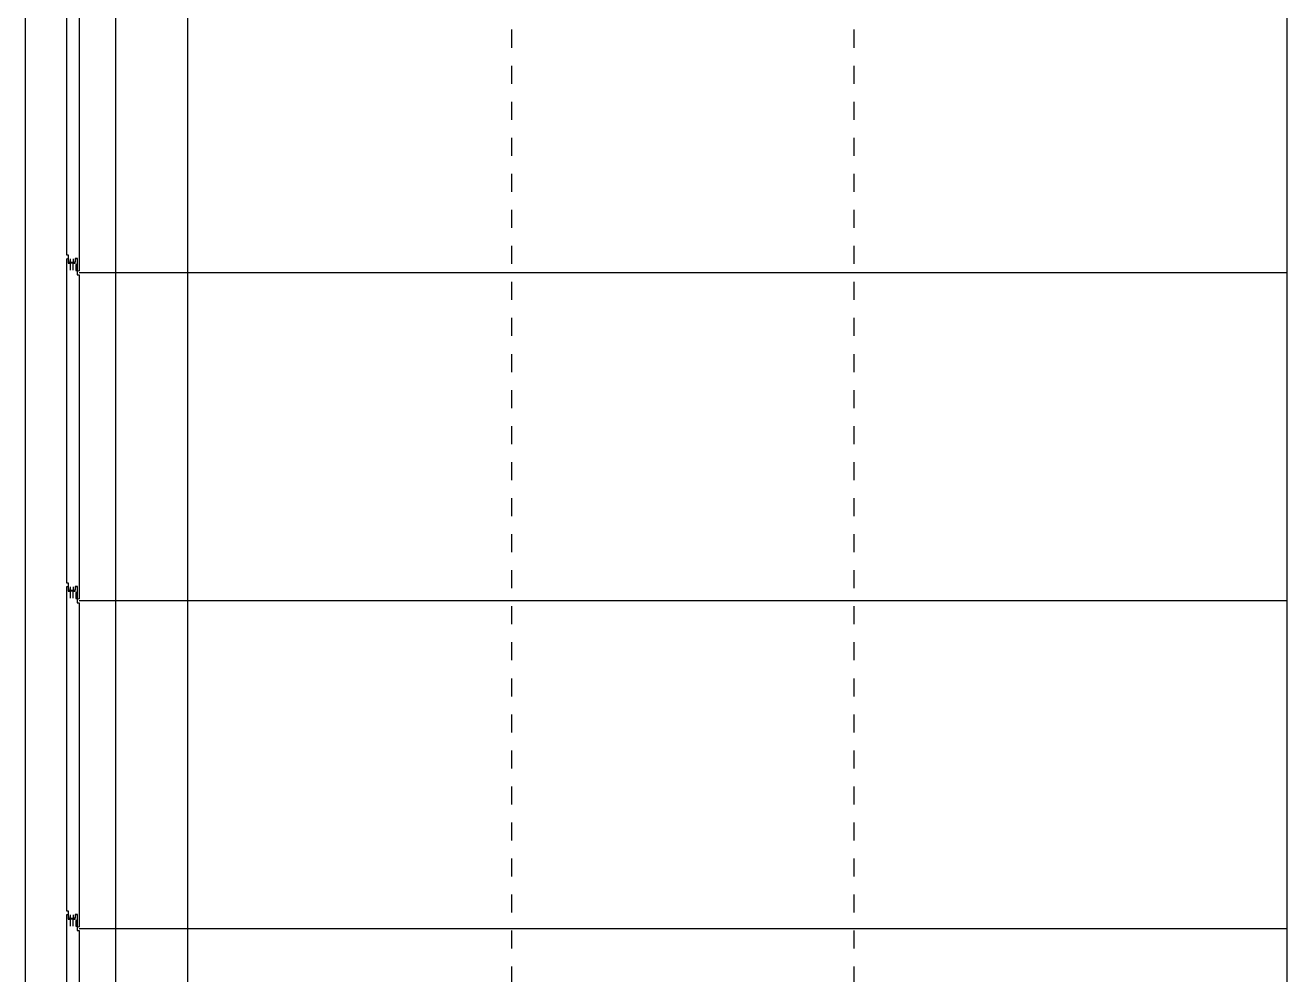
# Model space of a CAD drawing. Header units: millimetres. Extents: x -192235 to 515711, y 45168 to 947868.
# Drawn here: x 190350 to 193850, y 460027 to 462662 of the extents above; entities that cross this region are included whole.
import ezdxf

# ---------------------------------------------------------------- set-up
doc = ezdxf.new("R2010")
doc.units = ezdxf.units.MM
doc.header["$LTSCALE"] = 1000
doc.linetypes.add('TPH12-SEC-@20-1$0$DOTK1', pattern=[0.1, 0.05, -0.05])
for name, color, linetype in [('TPH12-SEC-@20-1$0$MEJI', 252, 'Continuous'), ('TPH12-SEC-@20-1$0$SIAGE1', 252, 'Continuous'), ('TPH12-SEC-@20-1$0$SIAGE2', 252, 'Continuous'), ('TPH12-SEC-@20-1$0$STEEL3', 252, 'Continuous'), ('TPH12-SEC-@20-1$0$SUGATA3', 252, 'Continuous'), ('TPH12-SEC-@20-1$0$SUGATAD', 252, 'TPH12-SEC-@20-1$0$DOTK1'), ('YFM1P-短$0$M-FOUN', 252, 'Continuous'), ('YFM1P-短$0$S-COL', 7, 'Continuous')]:
    doc.layers.add(name, color=color, linetype=linetype)

# ---------------------------------------------------------------- blocks, each defined once
blk = doc.blocks.new('TPH12-SEC-@20-1$0$$ISO-BL35900')
at = {"layer": 'TPH12-SEC-@20-1$0$SIAGE1'}
blk.add_lwpolyline([(-17, 917.4), (-17, 936.5, -0.414214), (-16.5, 937), (-11, 937), (-10.1, 948.2, -0.376614), (-8, 950, -0.414214), (-6, 948), (-6, 933.5, -0.414214), (-6.5, 933), (-10, 933), (-10, 917), (-6.5, 917, -0.414214), (-6, 916.5), (-6, 905), (-0.5, 905, -0.414214), (0, 904.5), (0, 7.5, -1), (-5, 7.5), (-5, 40), (-11, 40), (-11.7, 30.8, -0.391902), (-13.7, 29), (-13.8, 29, -0.414214), (-15.8, 31), (-15.8, 39.1)], format="xyb", dxfattribs=at)
at = {"layer": 'TPH12-SEC-@20-1$0$SIAGE2'}
for p, q in [((-16.5, 937), (-25.5, 937)), ((-13.8, 29), (-27, 29))]:
    blk.add_line(p, q, dxfattribs=at)
at = {"layer": 'TPH12-SEC-@20-1$0$SIAGE2', "color": 7}
blk.add_lwpolyline([(-25, 39.1), (-25, 31, -0.414214), (-27, 29), (-27.2, 29, -0.383541), (-29.2, 30.8), (-30, 38.7), (-30, 49), (-34.5, 49, -0.414214), (-35, 49.5), (-35, 948, -1), (-31, 948), (-31, 937), (-25.5, 937, -0.414214), (-25, 936.5), (-25, 917.4)], format="xyb", dxfattribs=at)
blk = doc.blocks.new('TPH12-SEC-@20-1')
at = {"layer": 'TPH12-SEC-@20-1$0$MEJI'}
for p, q in [((193850, 461975), (190500, 461975)), ((193850, 461065), (190500, 461065)), ((193850, 460155), (190500, 460155))]:
    blk.add_line(p, q, dxfattribs=at)
at = {"layer": 'TPH12-SEC-@20-1$0$STEEL3'}
blk.add_line((190350, 463725), (190350, 455950), dxfattribs=at)
at = {"layer": 'TPH12-SEC-@20-1$0$SUGATA3'}
for p, q in [((193850, 479275), (193850, 453100)), ((190600, 465500), (190600, 453100)), ((190800, 465500), (190800, 453100))]:
    blk.add_line(p, q, dxfattribs=at)
at = {"layer": 'TPH12-SEC-@20-1$0$SUGATAD'}
for p, q in [((191700, 453100), (191700, 477445)), ((192650, 453100), (192650, 475625))]:
    blk.add_line(p, q, dxfattribs=at)
at = {"layer": 'TPH12-SEC-@20-1$0$SIAGE1'}
for p in [(190500, 461975), (190500, 461065), (190500, 460155), (190500, 459245)]:
    blk.add_blockref('TPH12-SEC-@20-1$0$$ISO-BL35900', p, dxfattribs=at)
blk = doc.blocks.new('YFM1P-短$0$剖面元素_3761_4', base_point=(73786.37, -4309.23))
at = {"layer": 'YFM1P-短$0$S-COL', "color": 8, "lineweight": 0}
blk.add_line((73751.37, -3819.23), (73751.37, -3286.73), dxfattribs=at)
blk = doc.blocks.new('YFM1P-短$0$A$Cec50b6d4')
at = {"layer": 'YFM1P-短$0$S-COL', "lineweight": 0}
blk.add_blockref('YFM1P-短$0$剖面元素_3761_4', (0, 0), dxfattribs=at)
blk = doc.blocks.new('YFM1P-短')
at = {"layer": 'YFM1P-短$0$M-FOUN', "xscale": 10, "yscale": 10, "zscale": 10}
blk.add_blockref('YFM1P-短$0$A$Cec50b6d4', (100000, 453500), dxfattribs=at)

msp = doc.modelspace()

# ---------------------------------------------------------------- block references
msp.add_blockref('TPH12-SEC-@20-1', (0, 0))

# ---------------------------------------------------------------- next in the draw order: block references
at = {"xscale": -1}
msp.add_blockref('YFM1P-短', (290000, 0), dxfattribs=at)

doc.saveas('drawing.dxf')
